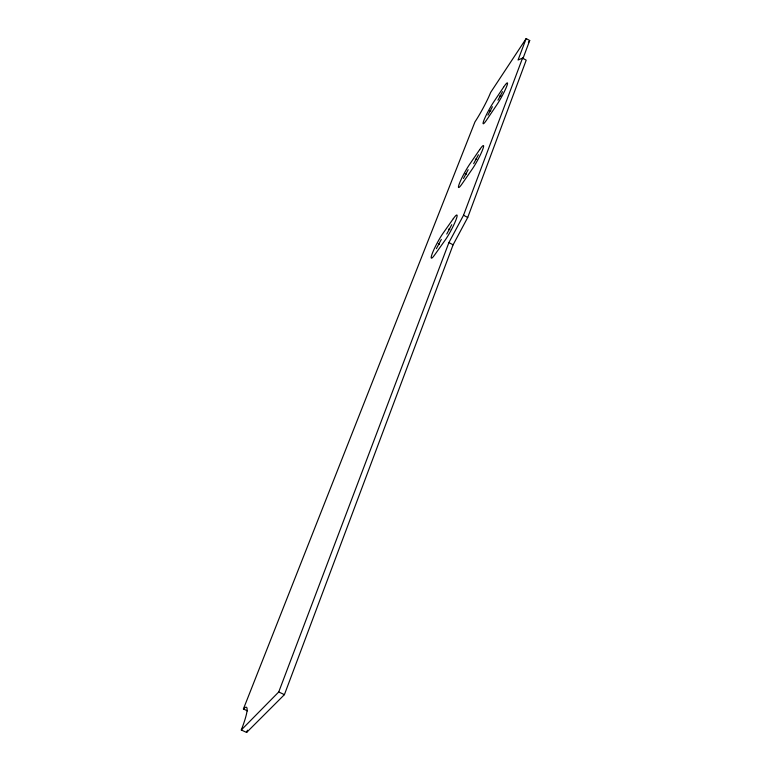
<?xml version="1.0" encoding="UTF-8"?>
<svg xmlns="http://www.w3.org/2000/svg" width="771" height="771" viewBox="0 0 771 771"><rect width="100%" height="100%" fill="white"/><g stroke="black" fill="none" stroke-linecap="round" stroke-linejoin="round"><path stroke-width="1.16" d="M526.179 38.55L490.635 92.443A23.39 2.39 -61.4 0 1 474.965 121.885L243.405 708.973A36.921 5.252 -65.3 0 1 241.294 729.973L246.604 732.45L284.412 694.652L453.097 244.821L467.718 217.489L526.207 60.167L522.536 58.104L518.045 60.022L526.179 38.55L529.706 40.535L522.854 58.808M241.294 729.973L278.736 691.972L448.915 242.586L463.535 215.234L522.536 58.104M487.947 115.12L492.418 106.735M497.95 100.201L502.49 91.691M463.487 178.486L468.17 169.707M473.673 163.664L478.425 154.749M436.396 248.657L441.311 239.444M446.737 234.047L451.739 224.689M528.386 42.53L529.706 40.535M499.502 96.153L500.938 95.749M489.518 111.082L490.867 110.783M475.379 159.183L476.719 159.231M465.212 174.015L466.445 174.169M243.405 708.973L247.491 710.891M278.736 691.972L284.412 694.652M448.645 229.074L449.83 229.671M448.915 242.586L453.097 244.821M463.535 215.234L467.718 217.489M438.304 243.703L439.403 244.407M247.462 730.195A36.902 5.387 -65.3 0 1 246.604 732.45M503.55 87.239L493.536 102.225A14.63 1.6 -61.4 0 0 483.909 120.324A14.63 1.6 -61.4 0 0 486.78 119.756L496.842 104.789A14.851 1.638 -61.3 0 0 506.72 86.275A14.851 1.638 -61.3 0 0 503.55 87.239M479.726 149.574L469.529 164.483A15.266 1.783 -61.6 0 0 459.439 183.431A15.266 1.783 -61.6 0 0 462.07 183.845L472.315 168.984A15.497 1.831 -61.5 0 0 482.665 149.593A15.497 1.831 -61.5 0 0 479.726 149.574M453.329 218.665L442.968 233.382A16.008 1.995 -62 0 0 432.367 253.264A16.008 1.995 -62 0 0 434.671 254.893L445.079 240.244A16.249 2.043 -61.9 0 0 455.969 219.889A16.249 2.043 -61.9 0 0 453.329 218.665"/></g></svg>
